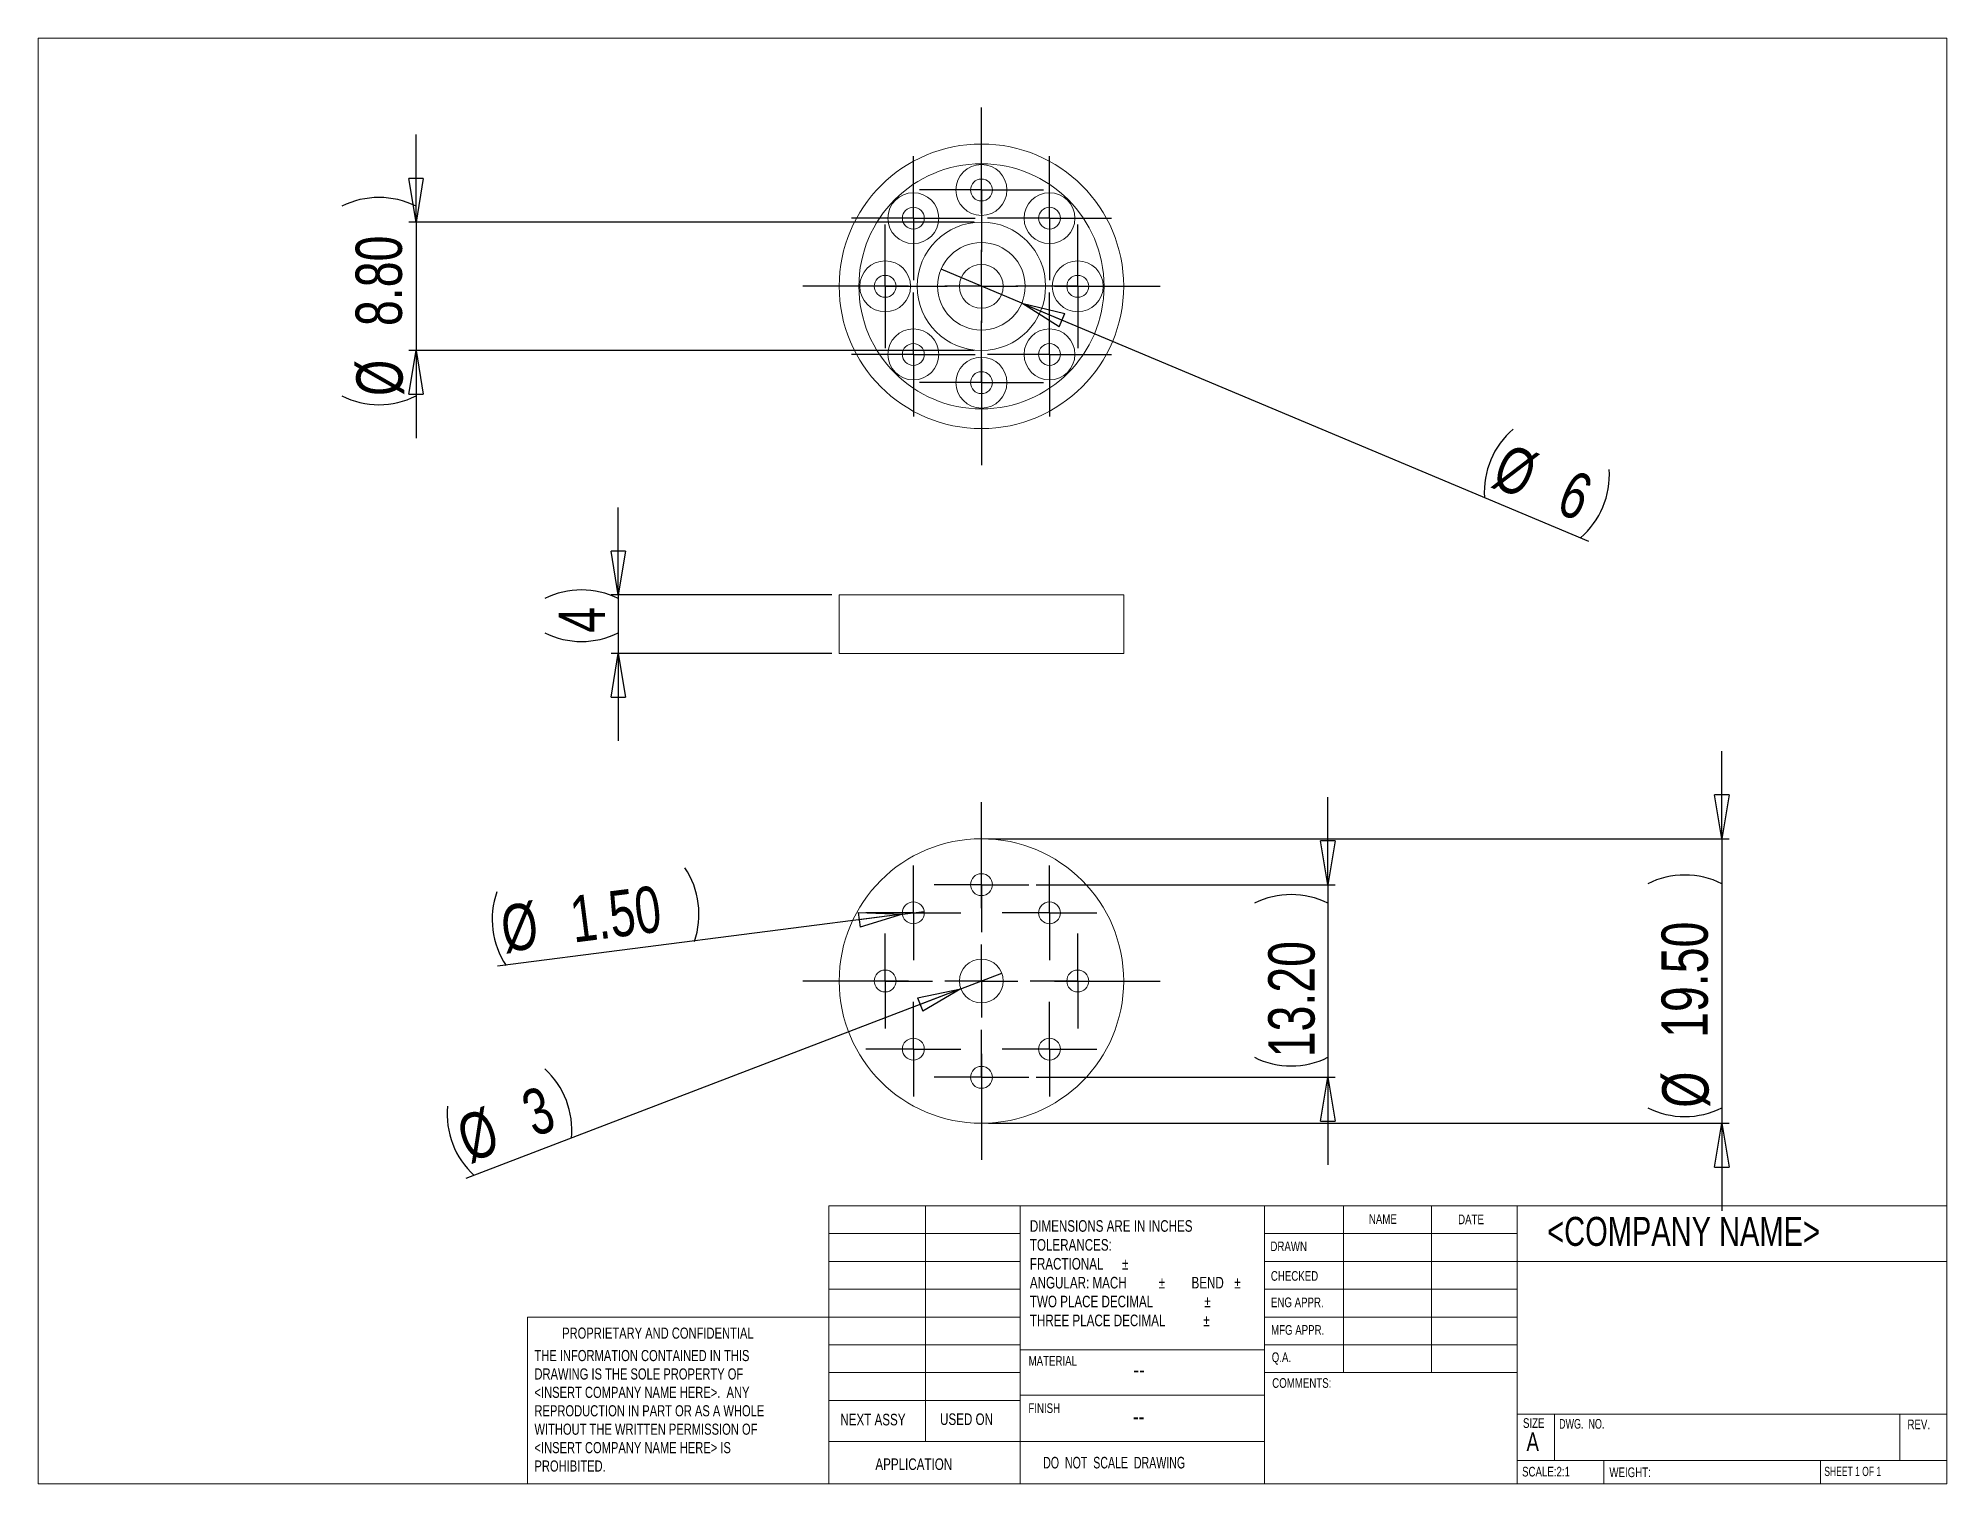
# Model space of a CAD drawing. Header units: millimetres. Extents: x 8 to 270, y 10 to 208.
import ezdxf

# ---------------------------------------------------------------- set-up
doc = ezdxf.new("R2010")
doc.units = ezdxf.units.MM
doc.layers.add('FORMAT', color=7, linetype='Continuous')
doc.styles.add('SLDTEXTSTYLE0', font='TXT', dxfattribs={"width": 0.75})
doc.styles.add('SLDTEXTSTYLE1', font='TXT', dxfattribs={"width": 0.694444})
doc.styles.add('SLDTEXTSTYLE2', font='TXT', dxfattribs={"width": 0.684783})
doc.styles.add('SLDTEXTSTYLE3', font='TXT', dxfattribs={"width": 0.6875})
doc.dimstyles.new('SLDDIMSTYLE0', dxfattribs={"dimtxt": 6.35, "dimasz": 5.9944, "dimexe": 0, "dimexo": 0.0625, "dimgap": 1.5875, "dimtad": 1, "dimlfac": 0.5, "dimrnd": 1e-09, "dimzin": 12, "dimdsep": 46, "dimtxsty": 'SLDTEXTSTYLE0', "dimblk1": 'CLOSED', "dimblk2": 'CLOSED', "dimsah": 1, "dimcen": 0.09, "dimadec": 0, "dimazin": 3, "dimtfac": 1, "dimtmove": 0, "dimatfit": 0, "dimldrblk": 'CLOSED', "dimfxl": 1, "dimfrac": 2, "dimtolj": 1, "dimtzin": 12, "dimarcsym": 0})
doc.dimstyles.new('SLDDIMSTYLE1', dxfattribs={"dimtxt": 6.35, "dimasz": 5.9944, "dimexe": 0, "dimexo": 0.0625, "dimgap": 1.5875, "dimtad": 1, "dimlfac": 0.5, "dimrnd": 1e-09, "dimzin": 4, "dimdsep": 46, "dimtxsty": 'SLDTEXTSTYLE0', "dimblk1": 'CLOSED', "dimblk2": 'CLOSED', "dimsah": 1, "dimcen": 0.09, "dimadec": 0, "dimazin": 1, "dimtfac": 1, "dimtmove": 0, "dimatfit": 0, "dimldrblk": 'CLOSED', "dimfxl": 1, "dimfrac": 2, "dimtolj": 1, "dimtzin": 12, "dimarcsym": 0})
doc.dimstyles.new('SLDDIMSTYLE2', dxfattribs={"dimtxt": 6.35, "dimasz": 5.9944, "dimexe": 0, "dimexo": 0.0625, "dimgap": 1.5875, "dimtad": 1, "dimlfac": 0.5, "dimrnd": 1e-09, "dimzin": 12, "dimdsep": 46, "dimtxsty": 'SLDTEXTSTYLE0', "dimblk1": 'NONE', "dimblk2": 'CLOSED', "dimsah": 1, "dimcen": 0, "dimadec": 0, "dimazin": 3, "dimtfac": 1, "dimtmove": 0, "dimatfit": 3, "dimldrblk": 'NONE', "dimfxl": 1, "dimfrac": 2, "dimtolj": 1, "dimtzin": 12, "dimarcsym": 0})
doc.dimstyles.new('SLDDIMSTYLE3', dxfattribs={"dimtxt": 6.35, "dimasz": 5.9944, "dimexe": 0, "dimexo": 0.0625, "dimgap": 1.5875, "dimtad": 1, "dimlfac": 0.5, "dimrnd": 1e-09, "dimzin": 4, "dimdsep": 46, "dimtxsty": 'SLDTEXTSTYLE0', "dimblk1": 'NONE', "dimblk2": 'CLOSED', "dimsah": 1, "dimcen": 0, "dimadec": 0, "dimazin": 1, "dimtfac": 1, "dimtmove": 0, "dimatfit": 3, "dimldrblk": 'NONE', "dimfxl": 1, "dimfrac": 2, "dimtolj": 1, "dimtzin": 12, "dimarcsym": 0})

# ---------------------------------------------------------------- blocks, each defined once
blk = doc.blocks.new('SW_NOTE_0')
at = {"color": 0, "linetype": 'Continuous', "lineweight": 0, "attachment_point": 1, "style": 'SLDTEXTSTYLE0'}
for s, insert, char_height in [('DIMENSIONS ARE IN INCHES', (0, 2.05), 1.5875), ('TOLERANCES:', (0, -0.54), 1.5875), ('FRACTIONAL', (0, -3.13), 1.587), ('%%p', (12.64, -3.13), 1.587), ('ANGULAR: MACH', (0, -5.72), 1.5875), ('%%p', (17.67, -5.72), 1.587), ('BEND', (22.16, -5.72), 1.587), ('%%p', (28.03, -5.72), 1.587), ('TWO PLACE DECIMAL', (0, -8.3), 1.5875), ('%%p', (23.92, -8.3), 1.587), ('THREE PLACE DECIMAL', (0, -10.89), 1.5875), ('%%p', (23.78, -10.89), 1.587)]:
    blk.add_mtext(s, dxfattribs=dict(at, insert=insert, char_height=char_height))
blk = doc.blocks.new('SW_NOTE_1')
at = {"color": 0, "linetype": 'Continuous', "lineweight": 0, "char_height": 1.524, "attachment_point": 1, "style": 'SLDTEXTSTYLE0'}
for s, insert in [('THE INFORMATION CONTAINED IN THIS', (0, 1.96)), ('DRAWING IS THE SOLE PROPERTY OF', (0, -0.56)), ('<INSERT COMPANY NAME HERE>.  ANY', (0, -3.08)), ('REPRODUCTION IN PART OR AS A WHOLE', (0, -5.61)), ('WITHOUT THE WRITTEN PERMISSION OF', (0, -8.13)), ('<INSERT COMPANY NAME HERE> IS', (0, -10.66)), ('PROHIBITED.', (0, -13.18))]:
    blk.add_mtext(s, dxfattribs=dict(at, insert=insert))
blk = doc.blocks.new('_CLOSED')
at = {"color": 0, "linetype": 'ByBlock', "lineweight": -2}
for p, q in [((-1, 0.166667), (0, 0)), ((-1, 0.166667), (-1, -0.166667)), ((0, 0), (-1, -0.166667)), ((0, 0), (-1, 0))]:
    blk.add_line(p, q, dxfattribs=at)
blk = doc.blocks.new('_D')
at = {"layer": 'FORMAT'}
for p, q in [((87.9, 131.77), (87.9, 143.76)), ((117.18, 131.77), (86.91, 131.77)), ((87.9, 131.77), (87.9, 123.77)), ((117.18, 123.77), (86.91, 123.77)), ((87.9, 123.77), (87.9, 111.78))]:
    blk.add_line(p, q, dxfattribs=at)
for centre, start, end in [((82.86, 121.2), 63.4349, 116.5651), ((82.86, 136.66), 243.4349, 296.5651)]:
    blk.add_arc(centre, 11.27, start, end, dxfattribs=at)
at = {"layer": 'FORMAT', "xscale": 5.9944, "yscale": 5.9944}
for p, rotation in [((87.9, 131.77, -0.98), 270), ((87.9, 123.77, -0.98), 90)]:
    blk.add_blockref('_CLOSED', p, dxfattribs=dict(at, rotation=rotation))
at = {"layer": 'FORMAT', "insert": (79.72, 126.58), "char_height": 6.35, "attachment_point": 1, "rotation": 90, "style": 'SLDTEXTSTYLE0'}
blk.add_mtext('4', dxfattribs=at)
blk = doc.blocks.new('_D_1')
at = {"layer": 'FORMAT'}
for p, q in [((60.17, 182.87), (60.17, 194.86)), ((136.68, 182.87), (59.18, 182.87)), ((60.17, 182.87), (60.17, 165.27)), ((136.68, 165.27), (59.18, 165.27)), ((60.17, 165.27), (60.17, 153.28))]:
    blk.add_line(p, q, dxfattribs=at)
for centre, start, end in [((55.09, 174.87), 63.4349, 116.5651), ((55.09, 169.23), 243.4349, 296.5651)]:
    blk.add_arc(centre, 11.38, start, end, dxfattribs=at)
at = {"layer": 'FORMAT', "xscale": 5.9944, "yscale": 5.9944}
for p, rotation in [((60.17, 182.87, -1.8), 270), ((60.17, 165.27, -1.8), 90)]:
    blk.add_blockref('_CLOSED', p, dxfattribs=dict(at, rotation=rotation))
at = {"layer": 'FORMAT', "char_height": 6.35, "attachment_point": 1, "rotation": 90, "style": 'SLDTEXTSTYLE0'}
for s, insert in [('8.80', (51.89, 168.63)), ('%%c', (51.99, 159.05))]:
    blk.add_mtext(s, dxfattribs=dict(at, insert=insert))
blk = doc.blocks.new('_D_2')
at = {"layer": 'FORMAT'}
for q in [(132.14, 176.4), (220.9, 139.15)]:
    blk.add_line((143.21, 171.75), q, dxfattribs=at)
for centre, start, end in [((217.98, 145.88), 130.6687, 183.7988), ((212.37, 148.23), 310.6687, 3.7988)]:
    blk.add_arc(centre, 11.38, start, end, dxfattribs=at)
at = {"layer": 'FORMAT', "xscale": 5.9944, "yscale": 5.9944, "rotation": 157.2337530376}
blk.add_blockref('_CLOSED', (143.21, 171.75, -1.8), dxfattribs=at)
at = {"layer": 'FORMAT', "char_height": 6.35, "attachment_point": 1, "rotation": 337.2338, "style": 'SLDTEXTSTYLE0'}
for s, insert in [('%%c', (209.79, 152.67)), ('6', (218.66, 149.05))]:
    blk.add_mtext(s, dxfattribs=dict(at, insert=insert))
blk = doc.blocks.new('_NONE')
blk = doc.blocks.new('SW_CENTERMARKSYMBOL_0')
at = {"layer": 'FORMAT', "color": 0}
for p, q in [((0, 10), (0, 24.5)), ((0, 0), (0, 5)), ((-10, 0), (-24.5, 0)), ((0, 0), (-5, 0)), ((0, 0), (0, -5)), ((0, 0), (5, 0)), ((10, 0), (24.5, 0)), ((0, -10), (0, -24.5))]:
    blk.add_line(p, q, dxfattribs=at)
blk = doc.blocks.new('SW_CENTERMARKSYMBOL_1')
at = {"layer": 'FORMAT', "color": 0}
for p, q in [((0, 5), (0, 8.49)), ((0, 0), (0, 5)), ((-5, 0), (-8.49, 0)), ((0, 0), (-5, 0)), ((0, 0), (0, -5)), ((0, 0), (5, 0)), ((5, 0), (8.49, 0)), ((0, -5), (0, -8.49))]:
    blk.add_line(p, q, dxfattribs=at)
blk = doc.blocks.new('SW_CENTERMARKSYMBOL_2')
at = {"layer": 'FORMAT', "color": 0}
for p, q in [((0, 5), (0, 8.49)), ((0, 0), (0, 5)), ((-5, 0), (-8.49, 0)), ((0, 0), (-5, 0)), ((0, 0), (0, -5)), ((0, 0), (5, 0)), ((5, 0), (8.49, 0)), ((0, -5), (0, -8.49))]:
    blk.add_line(p, q, dxfattribs=at)
blk = doc.blocks.new('SW_CENTERMARKSYMBOL_3')
at = {"layer": 'FORMAT', "color": 0}
for p, q in [((0, 5), (0, 8.49)), ((0, 0), (0, 5)), ((-5, 0), (-8.49, 0)), ((0, 0), (-5, 0)), ((0, 0), (0, -5)), ((0, 0), (5, 0)), ((5, 0), (8.49, 0)), ((0, -5), (0, -8.49))]:
    blk.add_line(p, q, dxfattribs=at)
blk = doc.blocks.new('SW_CENTERMARKSYMBOL_4')
at = {"layer": 'FORMAT', "color": 0}
for p, q in [((0, 5), (0, 8.49)), ((0, 0), (0, 5)), ((-5, 0), (-8.49, 0)), ((0, 0), (-5, 0)), ((0, 0), (0, -5)), ((0, 0), (5, 0)), ((5, 0), (8.49, 0)), ((0, -5), (0, -8.49))]:
    blk.add_line(p, q, dxfattribs=at)
blk = doc.blocks.new('SW_CENTERMARKSYMBOL_5')
at = {"layer": 'FORMAT', "color": 0}
for p, q in [((0, 5), (0, 8.49)), ((0, 0), (0, 5)), ((-5, 0), (-8.49, 0)), ((0, 0), (-5, 0)), ((0, 0), (0, -5)), ((0, 0), (5, 0)), ((5, 0), (8.49, 0)), ((0, -5), (0, -8.49))]:
    blk.add_line(p, q, dxfattribs=at)
blk = doc.blocks.new('SW_CENTERMARKSYMBOL_6')
at = {"layer": 'FORMAT', "color": 0}
for p, q in [((0, 5), (0, 8.49)), ((0, 0), (0, 5)), ((-5, 0), (-8.49, 0)), ((0, 0), (-5, 0)), ((0, 0), (0, -5)), ((0, 0), (5, 0)), ((5, 0), (8.49, 0)), ((0, -5), (0, -8.49))]:
    blk.add_line(p, q, dxfattribs=at)
blk = doc.blocks.new('SW_CENTERMARKSYMBOL_7')
at = {"layer": 'FORMAT', "color": 0}
for p, q in [((0, 5), (0, 8.49)), ((0, 0), (0, 5)), ((-5, 0), (-8.49, 0)), ((0, 0), (-5, 0)), ((0, 0), (0, -5)), ((0, 0), (5, 0)), ((5, 0), (8.49, 0)), ((0, -5), (0, -8.49))]:
    blk.add_line(p, q, dxfattribs=at)
blk = doc.blocks.new('SW_CENTERMARKSYMBOL_8')
at = {"layer": 'FORMAT', "color": 0}
for p, q in [((0, 5), (0, 8.49)), ((0, 0), (0, 5)), ((-5, 0), (-8.49, 0)), ((0, 0), (-5, 0)), ((0, 0), (0, -5)), ((0, 0), (5, 0)), ((5, 0), (8.49, 0)), ((0, -5), (0, -8.49))]:
    blk.add_line(p, q, dxfattribs=at)
blk = doc.blocks.new('_D_3')
at = {"layer": 'FORMAT'}
for p, q in [((239.17, 98.37), (239.17, 110.36)), ((138.66, 98.37), (240.16, 98.37)), ((239.17, 98.37), (239.17, 59.37)), ((138.66, 59.37), (240.16, 59.37)), ((239.17, 59.37), (239.17, 47.38))]:
    blk.add_line(p, q, dxfattribs=at)
for centre, start, end in [((234.09, 82.01), 63.4349, 116.5651), ((234.09, 71.67), 243.4349, 296.5651)]:
    blk.add_arc(centre, 11.38, start, end, dxfattribs=at)
at = {"layer": 'FORMAT', "xscale": 5.9944, "yscale": 5.9944}
for p, rotation in [((239.17, 98.37, 2.2), 270), ((239.17, 59.37, 2.2), 90)]:
    blk.add_blockref('_CLOSED', p, dxfattribs=dict(at, rotation=rotation))
at = {"layer": 'FORMAT', "char_height": 6.35, "attachment_point": 1, "rotation": 90, "style": 'SLDTEXTSTYLE0'}
for s, insert in [('19.50', (230.89, 71.07)), ('%%c', (230.99, 61.5))]:
    blk.add_mtext(s, dxfattribs=dict(at, insert=insert))
blk = doc.blocks.new('_D_4')
at = {"layer": 'FORMAT'}
for q in [(71.34, 80.89), (129.83, 88.39)]:
    blk.add_line((126.85, 88.01), q, dxfattribs=at)
for centre, start, end in [((87.58, 88.05), 340.7487, 33.8788), ((81.99, 87.33), 160.7487, 213.8788)]:
    blk.add_arc(centre, 11.38, start, end, dxfattribs=at)
at = {"layer": 'FORMAT', "xscale": 5.9944, "yscale": 5.9944, "rotation": 7.3137143133}
blk.add_blockref('_CLOSED', (126.85, 88.01, 2.2), dxfattribs=at)
at = {"layer": 'FORMAT', "char_height": 6.35, "attachment_point": 1, "rotation": 7.3137, "style": 'SLDTEXTSTYLE0'}
for s, insert in [('1.50', (80.98, 90.42)), ('%%c', (71.5, 89.11))]:
    blk.add_mtext(s, dxfattribs=dict(at, insert=insert))
blk = doc.blocks.new('_D_5')
at = {"layer": 'FORMAT'}
for q in [(140.48, 79.94), (67.02, 51.8)]:
    blk.add_line((134.87, 77.79), q, dxfattribs=at)
for centre, start, end in [((70.15, 58.42), 354.398, 47.5281), ((75.83, 60.6), 174.398, 227.5281)]:
    blk.add_arc(centre, 11.38, start, end, dxfattribs=at)
at = {"layer": 'FORMAT', "xscale": 5.9944, "yscale": 5.9944, "rotation": 20.9630882307}
blk.add_blockref('_CLOSED', (134.87, 77.79, 2.2), dxfattribs=at)
at = {"layer": 'FORMAT', "char_height": 6.35, "attachment_point": 1, "rotation": 20.9631, "style": 'SLDTEXTSTYLE0'}
for s, insert in [('3', (74.13, 63.37)), ('%%c', (65.22, 59.85))]:
    blk.add_mtext(s, dxfattribs=dict(at, insert=insert))
blk = doc.blocks.new('_D_6')
at = {"layer": 'FORMAT'}
for p, q in [((185.17, 92.07), (185.17, 104.06)), ((145.16, 92.07), (186.16, 92.07)), ((185.17, 92.07), (185.17, 65.67)), ((145.16, 65.67), (186.16, 65.67)), ((185.17, 65.67), (185.17, 53.68))]:
    blk.add_line(p, q, dxfattribs=at)
for centre, start, end in [((180.13, 79.44), 63.4349, 116.5651), ((180.13, 78.49), 243.4349, 296.5651)]:
    blk.add_arc(centre, 11.27, start, end, dxfattribs=at)
at = {"layer": 'FORMAT', "xscale": 5.9944, "yscale": 5.9944}
for p, rotation in [((185.17, 92.07, 2.2), 270), ((185.17, 65.67, 2.2), 90)]:
    blk.add_blockref('_CLOSED', p, dxfattribs=dict(at, rotation=rotation))
at = {"layer": 'FORMAT', "insert": (176.99, 68.41), "char_height": 6.35, "attachment_point": 1, "rotation": 90, "style": 'SLDTEXTSTYLE0'}
blk.add_mtext('13.20', dxfattribs=at)
blk = doc.blocks.new('SW_CENTERMARKSYMBOL_9')
at = {"layer": 'FORMAT', "color": 0}
for p, q in [((0, 10), (0, 24.5)), ((0, 0), (0, 5)), ((-10, 0), (-24.5, 0)), ((0, 0), (-5, 0)), ((0, 0), (0, -5)), ((0, 0), (5, 0)), ((10, 0), (24.5, 0)), ((0, -10), (0, -24.5))]:
    blk.add_line(p, q, dxfattribs=at)
blk = doc.blocks.new('SW_CENTERMARKSYMBOL_10')
at = {"layer": 'FORMAT', "color": 0}
for p, q in [((0, 5), (0, 6.5)), ((0, 0), (0, 5)), ((-5, 0), (-6.5, 0)), ((0, 0), (-5, 0)), ((0, 0), (0, -5)), ((0, 0), (5, 0)), ((5, 0), (6.5, 0)), ((0, -5), (0, -6.5))]:
    blk.add_line(p, q, dxfattribs=at)
blk = doc.blocks.new('SW_CENTERMARKSYMBOL_11')
at = {"layer": 'FORMAT', "color": 0}
for p, q in [((0, 5), (0, 6.5)), ((0, 0), (0, 5)), ((-5, 0), (-6.5, 0)), ((0, 0), (-5, 0)), ((0, 0), (0, -5)), ((0, 0), (5, 0)), ((5, 0), (6.5, 0)), ((0, -5), (0, -6.5))]:
    blk.add_line(p, q, dxfattribs=at)
blk = doc.blocks.new('SW_CENTERMARKSYMBOL_12')
at = {"layer": 'FORMAT', "color": 0}
for p, q in [((0, 5), (0, 6.5)), ((0, 0), (0, 5)), ((-5, 0), (-6.5, 0)), ((0, 0), (-5, 0)), ((0, 0), (0, -5)), ((0, 0), (5, 0)), ((5, 0), (6.5, 0)), ((0, -5), (0, -6.5))]:
    blk.add_line(p, q, dxfattribs=at)
blk = doc.blocks.new('SW_CENTERMARKSYMBOL_13')
at = {"layer": 'FORMAT', "color": 0}
for p, q in [((0, 5), (0, 6.5)), ((0, 0), (0, 5)), ((-5, 0), (-6.5, 0)), ((0, 0), (-5, 0)), ((0, 0), (0, -5)), ((0, 0), (5, 0)), ((5, 0), (6.5, 0)), ((0, -5), (0, -6.5))]:
    blk.add_line(p, q, dxfattribs=at)
blk = doc.blocks.new('SW_CENTERMARKSYMBOL_14')
at = {"layer": 'FORMAT', "color": 0}
for p, q in [((0, 5), (0, 6.5)), ((0, 0), (0, 5)), ((-5, 0), (-6.5, 0)), ((0, 0), (-5, 0)), ((0, 0), (0, -5)), ((0, 0), (5, 0)), ((5, 0), (6.5, 0)), ((0, -5), (0, -6.5))]:
    blk.add_line(p, q, dxfattribs=at)
blk = doc.blocks.new('SW_CENTERMARKSYMBOL_15')
at = {"layer": 'FORMAT', "color": 0}
for p, q in [((0, 5), (0, 6.5)), ((0, 0), (0, 5)), ((-5, 0), (-6.5, 0)), ((0, 0), (-5, 0)), ((0, 0), (0, -5)), ((0, 0), (5, 0)), ((5, 0), (6.5, 0)), ((0, -5), (0, -6.5))]:
    blk.add_line(p, q, dxfattribs=at)
blk = doc.blocks.new('SW_CENTERMARKSYMBOL_16')
at = {"layer": 'FORMAT', "color": 0}
for p, q in [((0, 5), (0, 6.5)), ((0, 0), (0, 5)), ((-5, 0), (-6.5, 0)), ((0, 0), (-5, 0)), ((0, 0), (0, -5)), ((0, 0), (5, 0)), ((5, 0), (6.5, 0)), ((0, -5), (0, -6.5))]:
    blk.add_line(p, q, dxfattribs=at)
blk = doc.blocks.new('SW_CENTERMARKSYMBOL_17')
at = {"layer": 'FORMAT', "color": 0}
for p, q in [((0, 5), (0, 6.5)), ((0, 0), (0, 5)), ((-5, 0), (-6.5, 0)), ((0, 0), (-5, 0)), ((0, 0), (0, -5)), ((0, 0), (5, 0)), ((5, 0), (6.5, 0)), ((0, -5), (0, -6.5))]:
    blk.add_line(p, q, dxfattribs=at)

msp = doc.modelspace()

# ---------------------------------------------------------------- linework, layer by layer
at = {"color": 8, "linetype": 'Continuous', "lineweight": 0}
for p, q in [((8.38, 208.079), (270, 208.079)), ((8.38, 208.079), (8.38, 9.959)), ((270, 9.959), (270, 208.079)), ((116.775, 9.959), (116.775, 48.059)), ((116.775, 48.059), (143, 48.059)), ((130.027, 48.059), (130.027, 15.736)), ((143, 9.959), (143, 48.059)), ((143, 48.059), (270, 48.059)), ((176.452, 48.059), (176.452, 9.959)), ((187.285, 48.059), (187.285, 25.199)), ((199.377, 48.059), (199.377, 25.199)), ((211.114, 48.059), (211.114, 9.959)), ((116.775, 44.249), (143, 44.249)), ((176.452, 44.249), (211.114, 44.249)), ((116.775, 40.439), (143, 40.439)), ((176.452, 40.439), (270, 40.439)), ((116.775, 36.629), (143, 36.629)), ((176.452, 36.629), (211.114, 36.629)), ((116.775, 32.819), (75.44, 32.819)), ((75.44, 32.819), (75.44, 9.959)), ((116.775, 32.819), (143, 32.819)), ((176.452, 32.819), (211.114, 32.819)), ((116.775, 29.009), (143, 29.009)), ((176.452, 29.009), (211.114, 29.009)), ((176.452, 28.314), (143, 28.314)), ((116.775, 25.199), (143, 25.199)), ((176.452, 25.199), (211.114, 25.199)), ((116.775, 21.389), (143, 21.389)), ((143, 22.086), (176.452, 22.086)), ((211.114, 19.484), (270, 19.484)), ((216.212, 19.484), (216.212, 13.134)), ((263.57, 19.484), (263.57, 13.134)), ((143, 15.736), (116.775, 15.736)), ((143, 15.736), (176.452, 15.736)), ((211.114, 13.134), (270, 13.134)), ((222.99, 13.134), (222.99, 9.959)), ((252.694, 13.134), (252.694, 9.959)), ((270, 9.959), (8.38, 9.959))]:
    msp.add_line(p, q, dxfattribs=at)
at = {"color": 7, "linetype": 'Continuous', "lineweight": 15}
for p, q in [((118.174, 131.773), (118.174, 123.773)), ((118.174, 131.773), (137.674, 131.773)), ((137.674, 131.773), (157.174, 131.773)), ((157.174, 123.773), (157.174, 131.773)), ((157.174, 123.773), (118.174, 123.773))]:
    msp.add_line(p, q, dxfattribs=at)
for centre, radius in [((137.674, 174.073), 19.5), ((137.674, 174.073), 16.8), ((137.674, 187.273), 3.489), ((137.674, 187.273), 1.5), ((128.341, 183.407), 3.489), ((147.008, 183.407), 3.489), ((128.341, 183.407), 1.5), ((147.008, 183.407), 1.5), ((137.674, 174.073), 8.8), ((137.674, 174.073), 6), ((124.474, 174.073), 3.489), ((124.474, 174.073), 1.5), ((137.674, 174.073), 3), ((150.874, 174.073), 3.489), ((150.874, 174.073), 1.5), ((128.341, 164.739), 3.489), ((147.008, 164.739), 3.489), ((128.341, 164.739), 1.5), ((147.008, 164.739), 1.5), ((137.674, 160.873), 3.489), ((137.674, 160.873), 1.5), ((137.674, 78.867), 19.5), ((137.674, 92.067), 1.5), ((128.341, 88.201), 1.5), ((147.008, 88.201), 1.5), ((137.674, 78.867), 3), ((124.474, 78.867), 1.5), ((150.874, 78.867), 1.5), ((128.341, 69.534), 1.5), ((147.008, 69.534), 1.5), ((137.674, 65.667), 1.5)]:
    msp.add_circle(centre, radius, dxfattribs=at)

# ---------------------------------------------------------------- block references
at = {"color": 8, "linetype": 'Continuous', "lineweight": 0}
for name, p in [('SW_NOTE_0', (144.312, 44.039)), ('SW_NOTE_1', (76.405, 26.339))]:
    msp.add_blockref(name, p, dxfattribs=at)
at = {"layer": 'FORMAT'}
for name, p in [('SW_CENTERMARKSYMBOL_0', (137.674, 174.073)), ('SW_CENTERMARKSYMBOL_1', (137.674, 187.273)), ('SW_CENTERMARKSYMBOL_2', (128.341, 183.407)), ('SW_CENTERMARKSYMBOL_8', (147.008, 183.407)), ('SW_CENTERMARKSYMBOL_3', (124.474, 174.073)), ('SW_CENTERMARKSYMBOL_7', (150.874, 174.073)), ('SW_CENTERMARKSYMBOL_4', (128.341, 164.739)), ('SW_CENTERMARKSYMBOL_6', (147.008, 164.739)), ('SW_CENTERMARKSYMBOL_5', (137.674, 160.873)), ('SW_CENTERMARKSYMBOL_9', (137.674, 78.867)), ('SW_CENTERMARKSYMBOL_14', (137.674, 92.067)), ('SW_CENTERMARKSYMBOL_13', (128.341, 88.201)), ('SW_CENTERMARKSYMBOL_15', (147.008, 88.201)), ('SW_CENTERMARKSYMBOL_12', (124.474, 78.867)), ('SW_CENTERMARKSYMBOL_16', (150.874, 78.867)), ('SW_CENTERMARKSYMBOL_11', (128.341, 69.534)), ('SW_CENTERMARKSYMBOL_17', (147.008, 69.534)), ('SW_CENTERMARKSYMBOL_10', (137.674, 65.667))]:
    msp.add_blockref(name, p, dxfattribs=at)

# ---------------------------------------------------------------- texts
at = {"color": 8, "linetype": 'Continuous', "lineweight": 0, "attachment_point": 1}
for s, insert, char_height, style in [('NAME', (190.783, 46.911), 1.3229, 'SLDTEXTSTYLE0'), ('DATE', (203.011, 46.86), 1.3229, 'SLDTEXTSTYLE0'), ('<COMPANY NAME>', (215.225, 46.539), 3.96875, 'SLDTEXTSTYLE0'), ('DRAWN', (177.284, 43.166), 1.3229, 'SLDTEXTSTYLE0'), ('CHECKED', (177.345, 39.108), 1.3229, 'SLDTEXTSTYLE0'), ('ENG APPR.', (177.358, 35.491), 1.3229, 'SLDTEXTSTYLE0'), ('PROPRIETARY AND CONFIDENTIAL', (80.202, 31.372), 1.524, 'SLDTEXTSTYLE0'), ('MFG APPR.', (177.37, 31.709), 1.3229, 'SLDTEXTSTYLE0'), ('MATERIAL', (144.138, 27.469), 1.3229, 'SLDTEXTSTYLE0'), ('Q.A.', (177.468, 27.966), 1.3229, 'SLDTEXTSTYLE0'), ('--', (158.494, 26.814), 2.3813, 'SLDTEXTSTYLE0'), ('COMMENTS:', (177.53, 24.437), 1.3229, 'SLDTEXTSTYLE0'), ('FINISH', (144.108, 20.99), 1.3229, 'SLDTEXTSTYLE0'), ('NEXT ASSY', (118.333, 19.554), 1.5875, 'SLDTEXTSTYLE0'), ('USED ON', (132.002, 19.608), 1.5875, 'SLDTEXTSTYLE0'), ('--', (158.43, 20.377), 2.3813, 'SLDTEXTSTYLE0'), ('SIZE', (211.902, 18.948), 1.3229, 'SLDTEXTSTYLE0'), ('DWG.  NO.', (216.854, 18.844), 1.3229, 'SLDTEXTSTYLE1'), ('REV.', (264.605, 18.765), 1.3229, 'SLDTEXTSTYLE0'), ('A', (212.391, 16.996), 2.54, 'SLDTEXTSTYLE0'), ('APPLICATION', (123.137, 13.442), 1.5875, 'SLDTEXTSTYLE0'), ('DO  NOT  SCALE  DRAWING', (146.134, 13.653), 1.5875, 'SLDTEXTSTYLE2'), ('SCALE:2:1', (211.779, 12.288), 1.3229, 'SLDTEXTSTYLE0'), ('WEIGHT:', (223.748, 12.198), 1.3229, 'SLDTEXTSTYLE0'), ('SHEET 1 OF 1', (253.207, 12.293), 1.27, 'SLDTEXTSTYLE3')]:
    msp.add_mtext(s, dxfattribs=dict(at, insert=insert, char_height=char_height, style=style))

# ---------------------------------------------------------------- dimensions: what is measured, and where the dimension line sits
at = {"layer": 'FORMAT'}
for base, p1, p2, text, dimstyle, picture, middle in [((60.174, 165.273), (137.674, 182.873), (137.674, 165.273), '(%%c<>)', 'SLDDIMSTYLE1', '_D_1', (60.174, 172.048)), ((87.901, 123.773), (118.174, 131.773), (118.174, 123.773), '(<>)', 'SLDDIMSTYLE0', '_D', (87.901, 128.93)), ((239.174, 59.367), (137.674, 98.367), (137.674, 59.367), '(%%c<>)', 'SLDDIMSTYLE1', '_D_3', (239.174, 76.842)), ((185.174, 65.667), (144.174, 92.067), (144.174, 65.667), '(<>)', 'SLDDIMSTYLE1', '_D_6', (185.174, 78.968))]:
    dim = msp.add_linear_dim(base=base, p1=p1, p2=p2, angle=90, text=text, dimstyle=dimstyle, dxfattribs=at)
    dim.commit()
    dim.dimension.update_dxf_attribs({"geometry": picture, "text_midpoint": middle, "dimtype": 160})
for p1, p2, dimstyle, picture, middle in [((132.142, 176.395), (143.207, 171.751), 'SLDDIMSTYLE2', '_D_2', (213.393, 142.297)), ((129.828, 88.392), (126.853, 88.01), 'SLDDIMSTYLE3', '_D_4', (85.057, 82.646)), ((140.476, 79.941), (134.873, 77.794), 'SLDDIMSTYLE2', '_D_5', (74.574, 54.692))]:
    dim = msp.add_diameter_dim_2p(p1=p1, p2=p2, text='(<>)', dimstyle=dimstyle, dxfattribs=at)
    dim.commit()
    dim.dimension.update_dxf_attribs({"geometry": picture, "text_midpoint": middle, "dimtype": 163})

doc.saveas('drawing.dxf')
